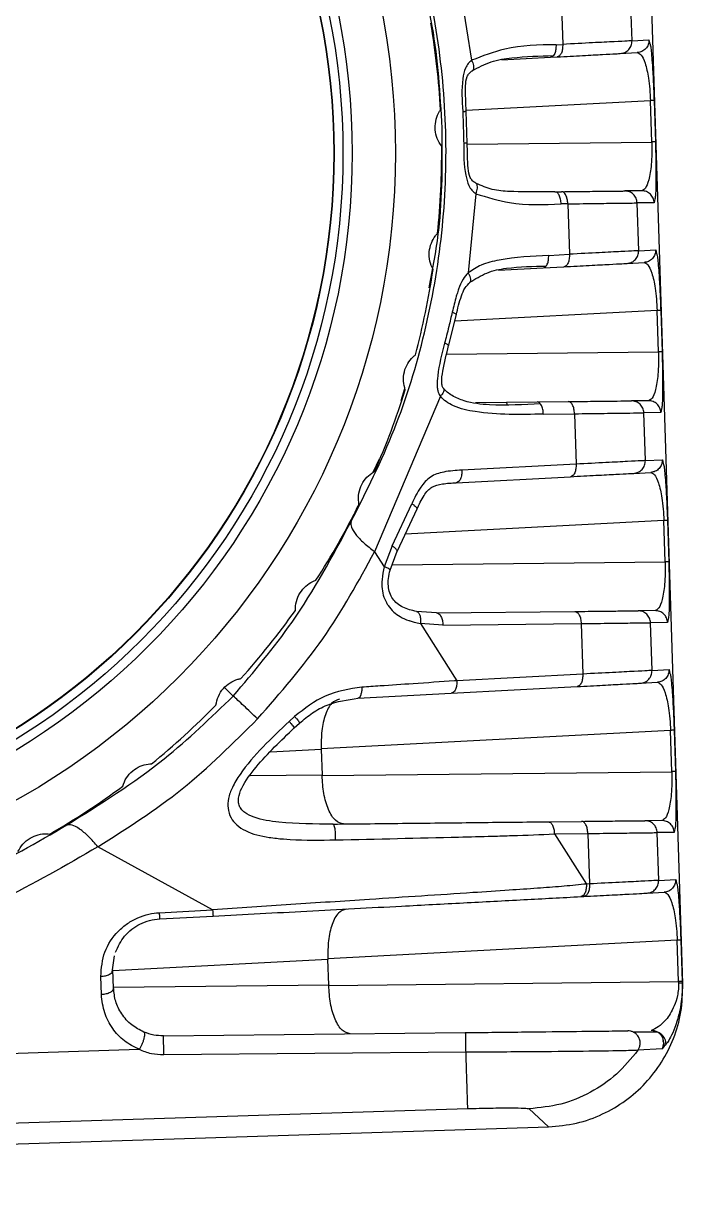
# Model space of a CAD drawing. Header units: millimetres. Extents: x 0 to 297, y 0 to 210.
# Drawn here: x 144.03 to 147.6, y 127.62 to 133.87 of the extents above; entities that cross this region are included whole.
import ezdxf

# ---------------------------------------------------------------- set-up
doc = ezdxf.new("R2010")
doc.units = ezdxf.units.MM

msp = doc.modelspace()

# ---------------------------------------------------------------- linework, layer by layer
at = {"color": 7, "linetype": 'Continuous', "lineweight": 25}
for p, q in [((147.5961, 128.6862), (147.2995, 137.9947)), ((146.387, 134.0922), (146.4556, 133.6691)), ((146.9389, 134.0273), (146.9476, 133.7553)), ((147.3217, 133.7744), (147.3135, 134.0321)), ((146.9116, 133.7534), (146.9476, 133.7553)), ((147.3217, 133.7744), (147.4134, 133.7792)), ((147.4134, 133.7792), (147.4184, 133.7589)), ((147.2586, 133.7057), (147.3504, 133.7105)), ((146.6192, 133.6719), (146.8818, 133.6857)), ((146.8818, 133.6857), (146.9178, 133.6876)), ((146.4605, 133.6145), (146.4586, 133.613)), ((147.4212, 133.4512), (146.4266, 133.3986)), ((147.4283, 133.2282), (147.4212, 133.4512)), ((147.4407, 133.4518), (147.4478, 133.2289)), ((146.4322, 133.222), (146.4267, 133.394)), ((146.4324, 133.2174), (147.4283, 133.2282)), ((146.48, 133.0041), (146.4778, 133.0055)), ((146.4785, 132.9493), (146.4371, 132.5226)), ((146.905, 132.9598), (146.7992, 132.9599)), ((146.905, 132.9598), (146.941, 132.9602)), ((147.3741, 132.9649), (147.2823, 132.9639)), ((146.975, 132.8946), (146.939, 132.8942)), ((146.975, 132.8946), (146.9837, 132.6225)), ((147.4414, 132.9004), (147.3496, 132.8994)), ((147.3578, 132.6416), (147.3496, 132.8994)), ((147.4451, 132.9209), (147.4414, 132.9004)), ((147.3578, 132.6416), (147.4495, 132.6464)), ((147.4495, 132.6464), (147.4545, 132.6262)), ((146.872, 132.6166), (146.9837, 132.6225)), ((147.2947, 132.5729), (147.3865, 132.5778)), ((146.6001, 132.5362), (146.8422, 132.549)), ((146.8422, 132.549), (146.9539, 132.5549)), ((147.4573, 132.3184), (146.3644, 132.2607)), ((147.4644, 132.0955), (147.4573, 132.3184)), ((147.4768, 132.319), (147.4839, 132.0961)), ((146.3311, 132.127), (146.3736, 132.2976)), ((146.3734, 132.2972), (146.3727, 132.2967)), ((146.3307, 132.1282), (146.3314, 132.1288)), ((146.3211, 132.083), (147.4644, 132.0955)), ((146.076, 131.8327), (146.0958, 131.8987)), ((146.287, 131.8559), (145.9323, 131.0171)), ((146.4767, 131.822), (146.8091, 131.8256)), ((146.6449, 131.8238), (146.6452, 131.8121)), ((146.8091, 131.8256), (146.9771, 131.8274)), ((147.4102, 131.8322), (147.3184, 131.8312)), ((146.8432, 131.76), (147.0111, 131.7618)), ((147.0111, 131.7618), (147.0198, 131.4898)), ((147.4775, 131.7676), (147.3857, 131.7666)), ((147.3939, 131.5088), (147.3857, 131.7666)), ((147.4812, 131.7882), (147.4775, 131.7676)), ((145.9247, 131.4457), (145.9576, 131.519)), ((147.3939, 131.5088), (147.4856, 131.5137)), ((147.4856, 131.5137), (147.4906, 131.4934)), ((147.0198, 131.4898), (146.403, 131.4572)), ((147.3308, 131.4401), (147.4226, 131.445)), ((146.3732, 131.3895), (146.99, 131.4221)), ((145.8046, 131.1783), (145.8423, 131.2621)), ((146.0262, 131.0489), (146.1333, 131.276)), ((146.1603, 131.2465), (146.0532, 131.0194)), ((145.8034, 131.176), (145.8043, 131.1774)), ((147.4934, 131.1857), (146.0968, 131.1118)), ((147.5005, 130.9627), (147.4934, 131.1857)), ((147.5129, 131.1863), (147.52, 130.9633)), ((145.9323, 131.0171), (145.9841, 130.9358)), ((146.0262, 131.0489), (145.9841, 130.9358)), ((146.0154, 130.9182), (146.0532, 131.0194)), ((146.026, 130.9466), (147.5005, 130.9627)), ((146.2668, 130.6865), (146.1578, 130.6946)), ((146.2668, 130.6865), (147.0132, 130.6947)), ((147.4463, 130.6994), (147.3545, 130.6984)), ((146.179, 130.6301), (146.3759, 130.3211)), ((146.3008, 130.6209), (146.179, 130.6301)), ((146.3008, 130.6209), (147.0472, 130.6291)), ((147.0472, 130.6291), (147.0559, 130.357)), ((147.5136, 130.6349), (147.4218, 130.6339)), ((147.43, 130.3761), (147.4218, 130.6339)), ((147.5173, 130.6554), (147.5136, 130.6349)), ((147.43, 130.3761), (147.5217, 130.3809)), ((147.5217, 130.3809), (147.5267, 130.3606)), ((147.0559, 130.357), (146.3759, 130.3211)), ((145.1693, 130.2383), (145.121, 130.2835)), ((145.842, 130.2268), (146.3461, 130.2534)), ((146.3461, 130.2534), (147.0261, 130.2894)), ((147.3669, 130.3074), (147.4586, 130.3122)), ((145.5002, 130.1281), (145.4715, 130.1011)), ((145.4987, 130.0664), (145.5269, 130.0927)), ((147.5295, 130.0529), (145.644, 129.9532)), ((147.5366, 129.83), (147.5295, 130.0529)), ((147.549, 130.0535), (147.5561, 129.8306)), ((145.6441, 129.9494), (145.3706, 129.935)), ((145.644, 129.9532), (145.6441, 129.9494)), ((145.6441, 129.9494), (145.6484, 129.8132)), ((145.2611, 129.809), (145.6484, 129.8132)), ((145.6484, 129.8132), (145.6485, 129.8094)), ((145.6485, 129.8094), (147.5366, 129.83)), ((147.4824, 129.5666), (147.3906, 129.5656)), ((144.1772, 129.4935), (144.2698, 129.5423)), ((144.2699, 129.5422), (144.272, 129.5437)), ((146.8688, 129.5599), (147.0493, 129.5619)), ((147.5497, 129.5021), (147.4579, 129.5011)), ((147.4661, 129.2433), (147.4579, 129.5011)), ((147.5534, 129.5227), (147.5497, 129.5021)), ((146.9028, 129.4943), (147.0833, 129.4963)), ((146.9028, 129.4943), (147.0755, 129.2234)), ((147.0833, 129.4963), (147.092, 129.2242)), ((145.0577, 129.0841), (144.4387, 129.4252)), ((147.092, 129.2242), (147.0755, 129.2234)), ((147.4661, 129.2433), (147.5578, 129.2482)), ((147.5578, 129.2482), (147.5628, 129.2279)), ((147.0457, 129.1557), (147.0622, 129.1566)), ((147.403, 129.1746), (147.4947, 129.1795)), ((144.7694, 129.0688), (145.0577, 129.0841)), ((144.7718, 129.0356), (145.0601, 129.0508)), ((147.5656, 128.9201), (145.6801, 128.8205)), ((147.5727, 128.6972), (147.5656, 128.9201)), ((147.5851, 128.9208), (147.5922, 128.6978)), ((144.515, 128.7483), (144.5279, 128.8369)), ((145.6802, 128.8167), (144.5195, 128.7553)), ((145.6801, 128.8205), (145.6802, 128.8167)), ((145.6845, 128.6804), (145.6802, 128.8167)), ((144.5149, 128.7484), (144.5194, 128.7608)), ((144.5173, 128.7552), (144.516, 128.7551)), ((144.5225, 128.6623), (144.5194, 128.7608)), ((144.4569, 128.6268), (144.4538, 128.7253)), ((145.6846, 128.6766), (147.5727, 128.6972)), ((147.5727, 128.6972), (147.5729, 128.6907)), ((147.5922, 128.6978), (147.5924, 128.6896)), ((147.5924, 128.6896), (147.5961, 128.6862)), ((144.5223, 128.6677), (145.6845, 128.6804)), ((145.6845, 128.6804), (145.6846, 128.6766)), ((144.7919, 128.4041), (146.4214, 128.4219)), ((147.4578, 128.425), (147.3306, 128.4236)), ((144.6619, 128.3298), (139.7402, 128.1729)), ((146.4237, 128.3157), (144.7938, 128.3012)), ((147.4853, 128.3351), (147.3536, 128.3263)), ((147.4961, 128.3489), (147.4853, 128.3351)), ((137.9926, 127.7425), (146.4334, 128.0115)), ((146.7667, 128.0109), (146.8708, 127.9132)), ((137.5624, 127.6165), (146.8708, 127.9132))]:
    msp.add_line(p, q, dxfattribs=at)
for radius in [4, 3.7667, 3.7167, 3.669, 3.6667]:
    msp.add_circle((142.0444, 133.1682), radius, dxfattribs=at)
for start, end in [(3.15273, 9.49772), (354.15273, 0.49772), (345.15273, 351.49772), (336.15273, 342.49772), (327.15273, 333.49772), (318.15273, 324.49772), (309.15273, 315.49772), (300.15273, 306.49772)]:
    msp.add_arc((142.0444, 133.1682), 4.25, start, end, dxfattribs=at)
for points, knots in [([(145.8043, 131.1775), (145.887, 131.3422), (146.0495, 131.6657), (146.2117, 132.1941), (146.3066, 132.7341), (146.3281, 133.285), (146.2767, 133.8361), (146.1504, 134.3771), (145.9538, 134.9072), (145.7665, 135.2286), (145.6703, 135.3937)], [0, 0, 0, 0, 0.128005, 0.251293, 0.374031, 0.49537, 0.6178, 0.741849, 0.867361, 1, 1, 1, 1]), ([(146.2966, 133.3038), (146.2863, 133.4881), (146.2701, 133.7779), (146.1984, 134.0586), (146.1723, 134.1608)], [0, 0, 0, 0, 0.63595, 1, 1, 1, 1]), ([(146.9116, 133.7534), (146.8183, 133.7517), (146.6621, 133.7489), (146.5148, 133.692), (146.4556, 133.6691)], [0, 0, 0, 0, 0.5977613, 1, 1, 1, 1]), ([(146.9116, 133.7534), (146.9115, 133.7448), (146.9113, 133.7275), (146.9057, 133.7067), (146.8997, 133.699), (146.8973, 133.6959)], [0, 0, 0, 0, 0.370557, 0.741113, 1, 1, 1, 1]), ([(147.3217, 133.7744), (147.3157, 133.7741), (147.3035, 133.7734), (147.2296, 133.7697), (147.1139, 133.7638), (147.0039, 133.7582), (146.9476, 133.7553)], [0, 0, 0, 0, 0.23073, 0.474314, 0.73074, 1, 1, 1, 1]), ([(147.4184, 133.7589), (147.4197, 133.7551), (147.4233, 133.7448), (147.4289, 133.682), (147.4338, 133.6088), (147.4365, 133.5566), (147.4389, 133.5038), (147.4401, 133.469), (147.4407, 133.4518)], [0, 0, 0, 0, 0.200631, 0.545532, 0.675652, 0.797702, 0.900015, 1, 1, 1, 1]), ([(146.4589, 133.6125), (146.4927, 133.6306), (146.5629, 133.6682), (146.7124, 133.6892), (146.8231, 133.6926), (146.8975, 133.6949)], [0, 0, 0, 0, 0.233643, 0.485184, 1, 1, 1, 1]), ([(146.8973, 133.6959), (146.8963, 133.6943), (146.8921, 133.6874), (146.8863, 133.6865), (146.8818, 133.6857)], [0, 0, 0, 0, 0.2315717, 1, 1, 1, 1]), ([(147.3504, 133.7105), (147.3573, 133.7082), (147.3712, 133.7037), (147.3891, 133.6664), (147.4022, 133.6191), (147.4111, 133.5725), (147.4181, 133.5166), (147.4202, 133.4723), (147.4212, 133.4512)], [0, 0, 0, 0, 0.258123, 0.513428, 0.647613, 0.762465, 0.887109, 1, 1, 1, 1]), ([(146.4556, 133.6691), (146.4491, 133.6634), (146.436, 133.6518), (146.4175, 133.6191), (146.3988, 133.5327), (146.4038, 133.4526), (146.4075, 133.3932)], [0, 0, 0, 0, 0.09551, 0.19582, 0.403144, 1, 1, 1, 1]), ([(146.4556, 133.6691), (146.4577, 133.6645), (146.4623, 133.6547), (146.4663, 133.6401), (146.4671, 133.6267), (146.465, 133.6176), (146.4615, 133.6152), (146.4605, 133.6145)], [0, 0, 0, 0, 0.193401, 0.410645, 0.647304, 0.895015, 1, 1, 1, 1]), ([(146.4268, 133.3922), (146.4245, 133.4386), (146.4213, 133.5028), (146.425, 133.5726), (146.442, 133.5999), (146.4538, 133.6085), (146.46, 133.6131)], [0, 0, 0, 0, 0.5853358, 0.8110428, 0.9005457, 1, 1, 1, 1]), ([(146.2942, 133.2052), (146.2853, 133.2187), (146.2682, 133.2446), (146.2602, 133.2805), (146.258, 133.3156), (146.2623, 133.3517), (146.2761, 133.384), (146.2862, 133.3993), (146.288, 133.402)], [0, 0, 0, 0, 0.2370103, 0.4560269, 0.5000208, 0.7262244, 0.9518014, 1, 1, 1, 1]), ([(146.4075, 133.3932), (146.408, 133.3828), (146.4093, 133.3542), (146.4103, 133.3206), (146.4113, 133.2881), (146.4123, 133.2595), (146.4127, 133.2359), (146.413, 133.2216)], [0, 0, 0, 0, 0.182433, 0.499984, 0.587301, 0.750015, 1, 1, 1, 1]), ([(146.2273, 132.4412), (146.2468, 132.5448), (146.3004, 132.8294), (146.2981, 133.1194), (146.2966, 133.3038)], [0, 0, 0, 0, 0.364259, 1, 1, 1, 1]), ([(146.413, 133.2216), (146.4132, 133.1632), (146.4134, 133.0847), (146.4359, 133.0002), (146.4561, 132.967), (146.4711, 132.9551), (146.4785, 132.9493)], [0, 0, 0, 0, 0.585503, 0.7869874, 0.8948462, 1, 1, 1, 1]), ([(146.4785, 133.0059), (146.4722, 133.0101), (146.4601, 133.018), (146.4419, 133.0443), (146.4338, 133.1135), (146.4329, 133.1776), (146.4322, 133.2237)], [0, 0, 0, 0, 0.098615, 0.188094, 0.414935, 1, 1, 1, 1]), ([(147.4283, 133.2282), (147.4286, 133.2071), (147.4294, 133.1627), (147.4259, 133.1065), (147.42, 133.0595), (147.41, 133.0114), (147.3945, 132.973), (147.3809, 132.9676), (147.3741, 132.9649)], [0, 0, 0, 0, 0.112877, 0.237515, 0.352357, 0.48657, 0.741893, 1, 1, 1, 1]), ([(147.4478, 133.2289), (147.4483, 133.2117), (147.4493, 133.1769), (147.4503, 133.1241), (147.4509, 133.0718), (147.4507, 132.9984), (147.4491, 132.9354), (147.4461, 132.9248), (147.4451, 132.9209)], [0, 0, 0, 0, 0.099851, 0.202182, 0.323964, 0.454131, 0.799606, 1, 1, 1, 1]), ([(146.4785, 132.9493), (146.4804, 132.9542), (146.4845, 132.9646), (146.4875, 132.9799), (146.4871, 132.9933), (146.4844, 133.0018), (146.4808, 133.0037), (146.48, 133.0041)], [0, 0, 0, 0, 0.201939, 0.426779, 0.668726, 0.918232, 1, 1, 1, 1]), ([(146.8475, 132.9594), (146.7858, 132.9591), (146.6943, 132.9586), (146.5695, 132.9665), (146.5092, 132.9923), (146.4803, 133.0047)], [0, 0, 0, 0, 0.518495, 0.76881, 1, 1, 1, 1]), ([(146.4785, 132.9493), (146.5391, 132.9302), (146.6897, 132.8828), (146.8457, 132.8899), (146.939, 132.8942)], [0, 0, 0, 0, 0.402075, 1, 1, 1, 1]), ([(146.975, 132.8946), (147.0314, 132.8953), (147.1415, 132.8967), (147.2573, 132.8982), (147.3313, 132.8991), (147.3436, 132.8993), (147.3496, 132.8994)], [0, 0, 0, 0, 0.269281, 0.525715, 0.769292, 1, 1, 1, 1]), ([(146.2477, 132.5399), (146.241, 132.5546), (146.2276, 132.5842), (146.2249, 132.6353), (146.2365, 132.683), (146.2547, 132.7155), (146.2683, 132.7308), (146.2723, 132.7353)], [0, 0, 0, 0, 0.237051, 0.475069, 0.694996, 0.910662, 1, 1, 1, 1]), ([(147.3578, 132.6416), (147.3518, 132.6413), (147.3396, 132.6407), (147.2657, 132.6369), (147.15, 132.631), (147.04, 132.6254), (146.9837, 132.6225)], [0, 0, 0, 0, 0.230734, 0.474318, 0.730744, 1, 1, 1, 1]), ([(146.872, 132.6166), (146.7825, 132.6118), (146.6599, 132.6051), (146.5121, 132.5714), (146.4601, 132.5376), (146.4371, 132.5226)], [0, 0, 0, 0, 0.6005867, 0.8234241, 1, 1, 1, 1]), ([(146.8581, 132.5599), (146.8604, 132.5628), (146.8662, 132.5703), (146.8716, 132.5908), (146.8719, 132.608), (146.872, 132.6166)], [0, 0, 0, 0, 0.244016, 0.622008, 1, 1, 1, 1]), ([(147.3865, 132.5778), (147.3934, 132.5755), (147.4073, 132.571), (147.4252, 132.5337), (147.4383, 132.4863), (147.4472, 132.4398), (147.4542, 132.3839), (147.4563, 132.3395), (147.4573, 132.3184)], [0, 0, 0, 0, 0.258102, 0.513375, 0.647572, 0.762437, 0.887094, 1, 1, 1, 1]), ([(147.4545, 132.6262), (147.4558, 132.6224), (147.4594, 132.612), (147.465, 132.5492), (147.4699, 132.4759), (147.4726, 132.4239), (147.475, 132.371), (147.4762, 132.3362), (147.4768, 132.319)], [0, 0, 0, 0, 0.200589, 0.545972, 0.675838, 0.797652, 0.899993, 1, 1, 1, 1]), ([(146.4371, 132.5226), (146.4274, 132.5114), (146.4055, 132.4858), (146.3904, 132.4486), (146.3796, 132.4174), (146.3671, 132.3765), (146.3582, 132.3393), (146.3513, 132.3106)], [0, 0, 0, 0, 0.200012, 0.453571, 0.513989, 0.625723, 1, 1, 1, 1]), ([(146.4465, 132.4711), (146.4469, 132.4713), (146.45, 132.4729), (146.4515, 132.4809), (146.4504, 132.4937), (146.4452, 132.5083), (146.4397, 132.518), (146.4371, 132.5226)], [0, 0, 0, 0, 0.041577, 0.305408, 0.559231, 0.79267, 1, 1, 1, 1]), ([(146.4449, 132.4692), (146.4754, 132.4887), (146.539, 132.5295), (146.6824, 132.5554), (146.7876, 132.5575), (146.8584, 132.5589)], [0, 0, 0, 0, 0.230354, 0.481537, 1, 1, 1, 1]), ([(146.8422, 132.549), (146.8466, 132.5497), (146.8526, 132.5508), (146.857, 132.558), (146.8581, 132.5599)], [0, 0, 0, 0, 0.738313, 1, 1, 1, 1]), ([(146.3726, 132.2943), (146.3809, 132.3295), (146.3929, 132.3798), (146.4167, 132.4406), (146.4377, 132.4615), (146.4475, 132.4713)], [0, 0, 0, 0, 0.5516571, 0.7896088, 1, 1, 1, 1]), ([(146.3513, 132.3106), (146.3451, 132.2845), (146.3352, 132.2422), (146.321, 132.1862), (146.3136, 132.1561), (146.3101, 132.1421)], [0, 0, 0, 0, 0.463446, 0.750673, 1, 1, 1, 1]), ([(146.3101, 132.1421), (146.2952, 132.0845), (146.2755, 132.0087), (146.2678, 131.921), (146.2722, 131.8923), (146.2748, 131.8816), (146.2779, 131.8705), (146.2827, 131.8627), (146.287, 131.8559)], [0, 0, 0, 0, 0.609348, 0.802265, 0.881418, 0.904261, 0.915984, 1, 1, 1, 1]), ([(146.3055, 131.8967), (146.3038, 131.8988), (146.3005, 131.9031), (146.2954, 131.9146), (146.2926, 131.9445), (146.3039, 132.019), (146.3203, 132.0842), (146.3318, 132.1298)], [0, 0, 0, 0, 0.03421, 0.067394, 0.155297, 0.410045, 1, 1, 1, 1]), ([(146.0976, 131.8901), (146.0933, 131.9057), (146.0847, 131.9369), (146.0901, 131.9879), (146.1089, 132.0332), (146.1321, 132.0624), (146.1479, 132.0754), (146.1525, 132.0792)], [0, 0, 0, 0, 0.237051, 0.475069, 0.694996, 0.910662, 1, 1, 1, 1]), ([(147.4644, 132.0955), (147.4647, 132.0744), (147.4655, 132.03), (147.462, 131.9737), (147.4561, 131.9267), (147.4461, 131.8786), (147.4306, 131.8403), (147.417, 131.8349), (147.4102, 131.8322)], [0, 0, 0, 0, 0.112894, 0.237548, 0.352394, 0.486599, 0.741897, 1, 1, 1, 1]), ([(147.4839, 132.0961), (147.4844, 132.0789), (147.4854, 132.0441), (147.4864, 131.9912), (147.487, 131.939), (147.4868, 131.8657), (147.4852, 131.8026), (147.4822, 131.792), (147.4812, 131.7882)], [0, 0, 0, 0, 0.0999231, 0.2023329, 0.3241138, 0.4542909, 0.7995789, 1, 1, 1, 1]), ([(146.3046, 131.897), (146.3058, 131.8951), (146.3082, 131.8911), (146.3047, 131.8803), (146.2975, 131.8681), (146.2903, 131.8597), (146.287, 131.8559)], [0, 0, 0, 0, 0.253211, 0.532027, 0.782584, 1, 1, 1, 1]), ([(146.8267, 131.8159), (146.7361, 131.8107), (146.6012, 131.803), (146.4387, 131.8193), (146.3618, 131.8518), (146.3243, 131.8766), (146.3101, 131.892), (146.3036, 131.8991)], [0, 0, 0, 0, 0.5226065, 0.777737, 0.8982369, 0.9530543, 1, 1, 1, 1]), ([(146.8432, 131.76), (146.7201, 131.757), (146.5572, 131.753), (146.381, 131.7911), (146.3182, 131.824), (146.2969, 131.8458), (146.287, 131.8559)], [0, 0, 0, 0, 0.643804, 0.85206, 0.931386, 1, 1, 1, 1]), ([(146.8265, 131.8147), (146.825, 131.8169), (146.8199, 131.8243), (146.8136, 131.8251), (146.8091, 131.8256)], [0, 0, 0, 0, 0.299263, 1, 1, 1, 1]), ([(146.8432, 131.76), (146.8425, 131.7686), (146.8412, 131.7857), (146.8347, 131.8054), (146.8287, 131.8122), (146.8265, 131.8147)], [0, 0, 0, 0, 0.388662, 0.777324, 1, 1, 1, 1]), ([(147.0111, 131.7618), (147.0675, 131.7625), (147.1776, 131.764), (147.2934, 131.7654), (147.3674, 131.7664), (147.3797, 131.7665), (147.3857, 131.7666)], [0, 0, 0, 0, 0.2692616, 0.525689, 0.7692718, 1, 1, 1, 1]), ([(147.3939, 131.5088), (147.3879, 131.5085), (147.3756, 131.5079), (147.3018, 131.5041), (147.1861, 131.4982), (147.0761, 131.4926), (147.0198, 131.4898)], [0, 0, 0, 0, 0.230734, 0.474318, 0.730744, 1, 1, 1, 1]), ([(145.8478, 131.2718), (145.846, 131.2878), (145.8424, 131.3201), (145.8556, 131.3695), (145.8813, 131.4113), (145.9088, 131.4366), (145.9264, 131.4469), (145.9315, 131.45)], [0, 0, 0, 0, 0.237051, 0.475069, 0.694996, 0.910662, 1, 1, 1, 1]), ([(146.403, 131.4572), (146.3704, 131.4554), (146.3128, 131.4523), (146.2321, 131.4266), (146.1735, 131.3615), (146.1477, 131.3067), (146.1333, 131.276)], [0, 0, 0, 0, 0.292215, 0.515961, 0.729581, 1, 1, 1, 1]), ([(147.4226, 131.445), (147.4295, 131.4427), (147.4434, 131.4382), (147.4613, 131.4009), (147.4744, 131.3535), (147.4833, 131.307), (147.4903, 131.2511), (147.4924, 131.2067), (147.4934, 131.1857)], [0, 0, 0, 0, 0.258102, 0.513375, 0.647572, 0.762437, 0.887094, 1, 1, 1, 1]), ([(147.4906, 131.4934), (147.4919, 131.4896), (147.4955, 131.4792), (147.5011, 131.4164), (147.506, 131.3432), (147.5087, 131.2911), (147.5111, 131.2383), (147.5123, 131.2035), (147.5129, 131.1863)], [0, 0, 0, 0, 0.200589, 0.545972, 0.675838, 0.797652, 0.899993, 1, 1, 1, 1]), ([(146.1603, 131.2465), (146.1723, 131.2719), (146.1897, 131.3084), (146.2183, 131.3483), (146.2487, 131.3732), (146.3003, 131.3851), (146.3478, 131.388), (146.3732, 131.3895)], [0, 0, 0, 0, 0.267555, 0.384494, 0.49144, 0.727684, 1, 1, 1, 1]), ([(145.1693, 130.2383), (145.2794, 130.3684), (145.5245, 130.6581), (145.7043, 130.992), (145.8034, 131.176)], [0, 0, 0, 0, 0.44906, 1, 1, 1, 1]), ([(145.8047, 131.1782), (145.804, 131.1692), (145.8027, 131.1509), (145.8278, 131.111), (145.8705, 131.0653), (145.9119, 131.033), (145.9323, 131.0171)], [0, 0, 0, 0, 0.245405, 0.499941, 0.754508, 1, 1, 1, 1]), ([(145.3006, 130.115), (145.4237, 130.2561), (145.6697, 130.5382), (145.8448, 130.8575), (145.9323, 131.0171)], [0, 0, 0, 0, 0.500161, 1, 1, 1, 1]), ([(147.5005, 130.9627), (147.5008, 130.9416), (147.5016, 130.8972), (147.4981, 130.841), (147.4922, 130.794), (147.4822, 130.7459), (147.4667, 130.7075), (147.4531, 130.7021), (147.4463, 130.6994)], [0, 0, 0, 0, 0.112894, 0.237548, 0.352394, 0.486599, 0.741897, 1, 1, 1, 1]), ([(147.52, 130.9633), (147.5205, 130.9461), (147.5215, 130.9113), (147.5225, 130.8585), (147.5231, 130.8063), (147.5229, 130.7329), (147.5213, 130.6698), (147.5183, 130.6593), (147.5173, 130.6554)], [0, 0, 0, 0, 0.099923, 0.202333, 0.324114, 0.454291, 0.799579, 1, 1, 1, 1]), ([(145.9841, 130.9358), (145.9792, 130.9133), (145.9706, 130.8743), (145.9707, 130.8182), (145.98, 130.7755), (145.993, 130.7462), (146.0104, 130.7188), (146.0337, 130.6906), (146.0726, 130.6642), (146.1008, 130.6511), (146.1168, 130.6457), (146.1168, 130.6457), (146.1168, 130.6457), (146.117, 130.6457), (146.1176, 130.6455), (146.12, 130.6447), (146.1296, 130.6416), (146.1497, 130.6361), (146.168, 130.6323), (146.179, 130.6301)], [0, 0, 0, 0, 0.155814, 0.270931, 0.374412, 0.449689, 0.490512, 0.603016, 0.707102, 0.835746, 0.835755, 0.835773, 0.835837, 0.836079, 0.837019, 0.840719, 0.85539, 0.913611, 1, 1, 1, 1]), ([(146.0154, 130.9182), (146.0152, 130.9192), (146.0149, 130.9212), (146.0087, 130.9254), (145.9986, 130.9304), (145.9889, 130.934), (145.9841, 130.9358)], [0, 0, 0, 0, 0.235455, 0.4862, 0.744219, 1, 1, 1, 1]), ([(146.1578, 130.6946), (146.1329, 130.7005), (146.0956, 130.7094), (146.0541, 130.7358), (146.0295, 130.7613), (146.0125, 130.7936), (146.0049, 130.8325), (146.0058, 130.875), (146.012, 130.9031), (146.0154, 130.9182)], [0, 0, 0, 0, 0.269195, 0.403409, 0.513135, 0.628042, 0.743236, 0.861463, 1, 1, 1, 1]), ([(145.5043, 130.7001), (145.505, 130.7163), (145.5065, 130.7487), (145.5273, 130.7955), (145.5592, 130.8327), (145.5903, 130.8534), (145.6093, 130.8608), (145.6149, 130.863)], [0, 0, 0, 0, 0.237051, 0.475069, 0.694996, 0.910662, 1, 1, 1, 1]), ([(146.1578, 130.6946), (146.1614, 130.6931), (146.1689, 130.69), (146.1768, 130.6751), (146.1808, 130.6541), (146.1796, 130.6379), (146.179, 130.6301)], [0, 0, 0, 0, 0.237996, 0.495225, 0.75509, 1, 1, 1, 1]), ([(147.0472, 130.6291), (147.1036, 130.6298), (147.2137, 130.6312), (147.3295, 130.6327), (147.4035, 130.6336), (147.4158, 130.6338), (147.4218, 130.6339)], [0, 0, 0, 0, 0.269261, 0.525688, 0.769271, 1, 1, 1, 1]), ([(147.43, 130.3761), (147.424, 130.3758), (147.4117, 130.3752), (147.3378, 130.3714), (147.2222, 130.3655), (147.1122, 130.3599), (147.0559, 130.357)], [0, 0, 0, 0, 0.230748, 0.474337, 0.730758, 1, 1, 1, 1]), ([(145.0756, 130.1893), (145.0788, 130.2051), (145.0854, 130.2369), (145.1133, 130.2798), (145.1506, 130.3116), (145.1845, 130.3272), (145.2045, 130.3316), (145.2103, 130.3329)], [0, 0, 0, 0, 0.237051, 0.475069, 0.694996, 0.910662, 1, 1, 1, 1]), ([(146.3759, 130.3211), (146.3715, 130.3208), (146.2946, 130.3154), (146.1574, 130.3055), (145.9891, 130.2943), (145.896, 130.2882), (145.8631, 130.2861)], [0, 0, 0, 0, 0.026687, 0.46971, 0.812305, 1, 1, 1, 1]), ([(147.5267, 130.3606), (147.528, 130.3568), (147.5316, 130.3465), (147.5372, 130.2836), (147.542, 130.2104), (147.5448, 130.1583), (147.5472, 130.1055), (147.5484, 130.0707), (147.549, 130.0535)], [0, 0, 0, 0, 0.200589, 0.545972, 0.675838, 0.797652, 0.899993, 1, 1, 1, 1]), ([(145.8631, 130.2861), (145.7954, 130.2758), (145.6642, 130.2559), (145.5537, 130.1698), (145.5002, 130.1281)], [0, 0, 0, 0, 0.515581, 1, 1, 1, 1]), ([(145.8631, 130.2861), (145.8628, 130.2784), (145.8623, 130.2624), (145.8575, 130.2429), (145.8504, 130.2296), (145.8448, 130.2277), (145.842, 130.2268)], [0, 0, 0, 0, 0.245907, 0.505772, 0.76246, 1, 1, 1, 1]), ([(147.4586, 130.3122), (147.4656, 130.31), (147.4795, 130.3054), (147.4974, 130.2682), (147.5105, 130.2208), (147.5193, 130.1743), (147.5264, 130.1183), (147.5285, 130.074), (147.5295, 130.0529)], [0, 0, 0, 0, 0.258102, 0.513375, 0.647572, 0.762437, 0.887094, 1, 1, 1, 1]), ([(144.272, 129.5437), (144.4516, 129.6558), (144.7741, 129.8572), (145.048, 130.1213), (145.1693, 130.2383)], [0, 0, 0, 0, 0.5569576, 1, 1, 1, 1]), ([(145.3006, 130.115), (145.2743, 130.1397), (145.2344, 130.1772), (145.1928, 130.2162), (145.1771, 130.2309), (145.1693, 130.2383)], [0, 0, 0, 0, 0.4887168, 0.743881, 1, 1, 1, 1]), ([(145.5269, 130.0927), (145.5494, 130.1116), (145.5955, 130.1503), (145.7011, 130.2059), (145.7859, 130.2185), (145.842, 130.2268)], [0, 0, 0, 0, 0.243073, 0.498665, 1, 1, 1, 1]), ([(145.7427, 130.2215), (145.7278, 130.2166), (145.6989, 130.2071), (145.67, 130.1529), (145.6544, 130.0977), (145.6437, 130.0372), (145.6439, 129.9864), (145.644, 129.9532)], [0, 0, 0, 0, 0.267098, 0.521756, 0.647806, 0.769364, 1, 1, 1, 1]), ([(144.4387, 129.4252), (144.5936, 129.5236), (144.9019, 129.7192), (145.1682, 129.9836), (145.3006, 130.115)], [0, 0, 0, 0, 0.502771, 1, 1, 1, 1]), ([(145.4715, 130.1011), (145.3752, 130.011), (145.2585, 129.9018), (145.164, 129.751), (145.1411, 129.6889), (145.1376, 129.6313), (145.1533, 129.5811), (145.1874, 129.5393), (145.2546, 129.4966), (145.3317, 129.4795), (145.4137, 129.4686), (145.5333, 129.4595), (145.6396, 129.4608), (145.7213, 129.4617)], [0, 0, 0, 0, 0.307945, 0.372906, 0.425333, 0.468217, 0.515714, 0.556283, 0.603008, 0.711278, 0.743946, 0.803086, 1, 1, 1, 1]), ([(145.7069, 129.5473), (145.6097, 129.5471), (145.4664, 129.5469), (145.3038, 129.5723), (145.2382, 129.6029), (145.2136, 129.6251), (145.2012, 129.6439), (145.1961, 129.6656), (145.1973, 129.6979), (145.2218, 129.7656), (145.3221, 129.898), (145.4273, 129.9982), (145.4987, 130.0664)], [0, 0, 0, 0, 0.269636, 0.397484, 0.45371, 0.475753, 0.502709, 0.529857, 0.551027, 0.605897, 0.732089, 1, 1, 1, 1]), ([(144.5722, 129.7518), (144.5779, 129.7669), (144.5894, 129.7972), (144.6236, 129.8353), (144.6655, 129.8609), (144.7014, 129.8709), (144.7218, 129.8722), (144.7278, 129.8725)], [0, 0, 0, 0, 0.237051, 0.475069, 0.694996, 0.910662, 1, 1, 1, 1]), ([(147.5366, 129.83), (147.5369, 129.8089), (147.5377, 129.7645), (147.5342, 129.7082), (147.5283, 129.6612), (147.5183, 129.6131), (147.5028, 129.5747), (147.4892, 129.5694), (147.4824, 129.5666)], [0, 0, 0, 0, 0.112894, 0.237548, 0.352394, 0.486599, 0.741897, 1, 1, 1, 1]), ([(147.5561, 129.8306), (147.5566, 129.8134), (147.5576, 129.7786), (147.5586, 129.7257), (147.5592, 129.6735), (147.559, 129.6001), (147.5574, 129.5371), (147.5544, 129.5265), (147.5534, 129.5227)], [0, 0, 0, 0, 0.099923, 0.202333, 0.324114, 0.454291, 0.799579, 1, 1, 1, 1]), ([(145.7641, 129.5479), (145.7493, 129.5517), (145.7198, 129.5593), (145.6875, 129.6112), (145.6682, 129.6658), (145.6538, 129.7256), (145.6506, 129.7762), (145.6485, 129.8094)], [0, 0, 0, 0, 0.262178, 0.521621, 0.647706, 0.769298, 1, 1, 1, 1]), ([(142.1805, 128.8972), (142.3623, 128.9099), (142.7315, 128.9358), (143.2687, 129.068), (143.7932, 129.2637), (144.109, 129.4484), (144.2711, 129.5431)], [0, 0, 0, 0, 0.2424731, 0.4924892, 0.7395439, 1, 1, 1, 1]), ([(144.4387, 129.4252), (144.4215, 129.4445), (144.3866, 129.4838), (144.3383, 129.5235), (144.2969, 129.546), (144.2787, 129.5435), (144.2697, 129.5423)], [0, 0, 0, 0, 0.245502, 0.500081, 0.754617, 1, 1, 1, 1]), ([(145.7069, 129.5473), (145.8411, 129.5487), (146.1088, 129.5516), (146.5006, 129.5559), (146.7466, 129.5586), (146.8688, 129.5599)], [0, 0, 0, 0, 0.336209, 0.670597, 1, 1, 1, 1]), ([(145.7213, 129.4617), (145.7214, 129.4663), (145.7218, 129.4759), (145.7215, 129.4912), (145.7204, 129.5068), (145.7185, 129.5212), (145.716, 129.5331), (145.713, 129.5415), (145.7099, 129.5464), (145.7079, 129.547), (145.7069, 129.5473)], [0, 0, 0, 0, 0.113872, 0.237249, 0.367789, 0.50207, 0.636031, 0.765672, 0.887716, 1, 1, 1, 1]), ([(147.0833, 129.4963), (147.1397, 129.497), (147.2498, 129.4984), (147.3656, 129.4999), (147.4396, 129.5009), (147.4519, 129.501), (147.4579, 129.5011)], [0, 0, 0, 0, 0.269263, 0.525691, 0.769273, 1, 1, 1, 1]), ([(144.0067, 129.3984), (144.0147, 129.4124), (144.0307, 129.4406), (144.0705, 129.4729), (144.1158, 129.4916), (144.1529, 129.4959), (144.1732, 129.4939), (144.1792, 129.4933)], [0, 0, 0, 0, 0.237051, 0.475069, 0.694996, 0.910662, 1, 1, 1, 1]), ([(145.7213, 129.4617), (145.9447, 129.4668), (146.2313, 129.4733), (146.5435, 129.4815), (146.7179, 129.4861), (146.8274, 129.491), (146.9028, 129.4943)], [0, 0, 0, 0, 0.5503164, 0.7056261, 0.797156, 1, 1, 1, 1]), ([(144.4387, 129.4252), (144.2644, 129.3237), (143.9237, 129.1251), (143.3599, 128.9152), (142.7807, 128.7728), (142.3829, 128.7449), (142.1858, 128.7311)], [0, 0, 0, 0, 0.258876, 0.506275, 0.755361, 1, 1, 1, 1]), ([(147.0755, 129.2234), (147.0754, 129.2234), (147.0751, 129.2233), (147.0739, 129.2232), (147.0694, 129.2228), (147.0261, 129.2184), (146.9395, 129.2099), (146.8046, 129.2002), (146.6453, 129.1894), (146.4372, 129.1755), (146.1856, 129.1588), (145.8585, 129.1375), (145.482, 129.1129), (145.1987, 129.0936), (145.0577, 129.0841)], [0, 0, 0, 0, 0.0000655, 0.0005883, 0.0020441, 0.0075219, 0.072328, 0.1396099, 0.2171467, 0.3160639, 0.4535922, 0.5914304, 0.7965775, 1, 1, 1, 1]), ([(147.4661, 129.2433), (147.4601, 129.243), (147.4478, 129.2424), (147.374, 129.2386), (147.2583, 129.2327), (147.1483, 129.2271), (147.092, 129.2242)], [0, 0, 0, 0, 0.23073, 0.474314, 0.73074, 1, 1, 1, 1]), ([(147.5628, 129.2279), (147.5641, 129.2241), (147.5677, 129.2137), (147.5733, 129.1509), (147.5781, 129.0778), (147.5809, 129.0256), (147.5833, 128.9728), (147.5845, 128.938), (147.5851, 128.9208)], [0, 0, 0, 0, 0.200631, 0.545532, 0.675652, 0.797702, 0.900015, 1, 1, 1, 1]), ([(145.0601, 129.0508), (145.2291, 129.0597), (145.5707, 129.0778), (146.0222, 129.1017), (146.4118, 129.1222), (146.7384, 129.1395), (146.9439, 129.1504), (147.0457, 129.1557)], [0, 0, 0, 0, 0.247615, 0.500679, 0.668377, 0.835854, 1, 1, 1, 1]), ([(147.4947, 129.1795), (147.5017, 129.1772), (147.5156, 129.1727), (147.5335, 129.1354), (147.5466, 129.088), (147.5554, 129.0415), (147.5625, 128.9856), (147.5646, 128.9412), (147.5656, 128.9201)], [0, 0, 0, 0, 0.258123, 0.513428, 0.647613, 0.762465, 0.887109, 1, 1, 1, 1]), ([(144.4538, 128.7253), (144.4573, 128.77), (144.4642, 128.8581), (144.5287, 128.9541), (144.5959, 129.0124), (144.6525, 129.0423), (144.7106, 129.0631), (144.7505, 129.067), (144.7694, 129.0688)], [0, 0, 0, 0, 0.2756856, 0.5443305, 0.6649737, 0.7843231, 0.8982926, 1, 1, 1, 1]), ([(145.7788, 129.0888), (145.7642, 129.084), (145.7353, 129.0746), (145.7063, 129.0207), (145.6905, 128.965), (145.6798, 128.9044), (145.68, 128.8537), (145.6801, 128.8205)], [0, 0, 0, 0, 0.262178, 0.521621, 0.647706, 0.769298, 1, 1, 1, 1]), ([(144.5336, 128.8557), (144.5473, 128.8857), (144.5681, 128.9311), (144.6192, 128.9796), (144.6647, 129.0087), (144.7159, 129.0292), (144.7534, 129.0335), (144.7718, 129.0356)], [0, 0, 0, 0, 0.338481, 0.512833, 0.672217, 0.839317, 1, 1, 1, 1]), ([(144.4538, 128.7253), (144.4625, 128.7261), (144.4801, 128.7277), (144.5011, 128.7362), (144.5133, 128.7438), (144.5148, 128.7483), (144.5149, 128.7484)], [0, 0, 0, 0, 0.32842, 0.656841, 0.985261, 1, 1, 1, 1]), ([(147.5729, 128.6907), (147.5728, 128.679), (147.5727, 128.6545), (147.5655, 128.6096), (147.5441, 128.5451), (147.4871, 128.4608), (147.4504, 128.4441), (147.4257, 128.4329)], [0, 0, 0, 0, 0.054496, 0.11403, 0.234262, 0.486395, 1, 1, 1, 1]), ([(147.5924, 128.6896), (147.5926, 128.6728), (147.5928, 128.6382), (147.5879, 128.5845), (147.5783, 128.5299), (147.5557, 128.4482), (147.5185, 128.3715), (147.503, 128.3559), (147.4961, 128.3489)], [0, 0, 0, 0, 0.076937, 0.157862, 0.264661, 0.384714, 0.723463, 1, 1, 1, 1]), ([(147.5729, 128.6907), (147.5757, 128.6906), (147.5813, 128.6906), (147.5872, 128.6904), (147.5913, 128.6901), (147.5921, 128.6898), (147.5924, 128.6896)], [0, 0, 0, 0, 0.247786, 0.499999, 0.752212, 1, 1, 1, 1]), ([(144.6619, 128.3298), (144.634, 128.3443), (144.5771, 128.3739), (144.5136, 128.4442), (144.4685, 128.5297), (144.4609, 128.5937), (144.4569, 128.6268)], [0, 0, 0, 0, 0.23215, 0.472672, 0.726284, 1, 1, 1, 1]), ([(144.6865, 128.4246), (144.6638, 128.4364), (144.6149, 128.462), (144.5642, 128.5214), (144.5304, 128.59), (144.5251, 128.6381), (144.5225, 128.6623)], [0, 0, 0, 0, 0.229104, 0.494595, 0.746584, 1, 1, 1, 1]), ([(145.8002, 128.4151), (145.7854, 128.4189), (145.7559, 128.4265), (145.7236, 128.4785), (145.7043, 128.5331), (145.6899, 128.5928), (145.6867, 128.6435), (145.6846, 128.6766)], [0, 0, 0, 0, 0.2621781, 0.5216208, 0.6477063, 0.7692984, 1, 1, 1, 1]), ([(146.8708, 127.9132), (146.9218, 127.9178), (147.0224, 127.927), (147.2079, 127.9937), (147.4075, 128.1364), (147.5372, 128.3446), (147.5919, 128.5341), (147.5947, 128.635), (147.5961, 128.6862)], [0, 0, 0, 0, 0.1304271, 0.2574141, 0.4999908, 0.7425709, 0.8695625, 1, 1, 1, 1]), ([(144.6865, 128.4246), (144.6874, 128.4239), (144.6894, 128.4224), (144.6905, 128.4157), (144.6898, 128.4054), (144.687, 128.3913), (144.6821, 128.375), (144.6758, 128.3583), (144.6689, 128.3428), (144.6642, 128.334), (144.6619, 128.3298)], [0, 0, 0, 0, 0.107723, 0.227287, 0.356668, 0.492201, 0.628988, 0.761859, 0.88647, 1, 1, 1, 1]), ([(144.7919, 128.4041), (144.7745, 128.4048), (144.7377, 128.4063), (144.7041, 128.4183), (144.6865, 128.4246)], [0, 0, 0, 0, 0.475191, 1, 1, 1, 1]), ([(146.4214, 128.4219), (146.532, 128.4231), (146.7532, 128.4255), (147.034, 128.4286), (147.2391, 128.4308), (147.2787, 128.4313), (147.2986, 128.4315)], [0, 0, 0, 0, 0.2499, 0.500072, 0.750183, 1, 1, 1, 1]), ([(147.3306, 128.4235), (147.3253, 128.426), (147.3151, 128.4307), (147.304, 128.4312), (147.2986, 128.4315)], [0, 0, 0, 0, 0.516226, 1, 1, 1, 1]), ([(147.3536, 128.3263), (147.3563, 128.3307), (147.362, 128.3401), (147.3662, 128.3573), (147.3658, 128.3763), (147.3595, 128.3956), (147.3476, 128.4116), (147.3371, 128.421), (147.3308, 128.4234), (147.3306, 128.4235)], [0, 0, 0, 0, 0.137544, 0.292418, 0.461845, 0.640241, 0.81991, 0.992835, 1, 1, 1, 1]), ([(147.4578, 128.4249), (147.4528, 128.4272), (147.4427, 128.432), (147.4315, 128.4326), (147.4257, 128.4329)], [0, 0, 0, 0, 0.48336, 1, 1, 1, 1]), ([(147.5029, 128.3606), (147.5036, 128.3626), (147.5064, 128.3713), (147.4972, 128.3968), (147.4707, 128.4232), (147.4473, 128.4292), (147.4359, 128.4322)], [0, 0, 0, 0, 0.092325, 0.402946, 0.707939, 1, 1, 1, 1]), ([(147.4853, 128.3351), (147.4874, 128.3397), (147.4917, 128.3493), (147.4938, 128.366), (147.4916, 128.384), (147.4838, 128.4023), (147.4718, 128.4155), (147.4625, 128.423), (147.4581, 128.4247), (147.4578, 128.4249)], [0, 0, 0, 0, 0.142946, 0.303065, 0.47782, 0.662049, 0.864536, 0.987929, 1, 1, 1, 1]), ([(147.493, 128.3501), (147.4947, 128.3535), (147.4976, 128.3594), (147.4915, 128.3725), (147.4889, 128.3781)], [0, 0, 0, 0, 0.578373, 1, 1, 1, 1]), ([(144.7938, 128.3012), (144.7712, 128.3023), (144.7251, 128.3046), (144.6832, 128.3212), (144.6619, 128.3298)], [0, 0, 0, 0, 0.489742, 1, 1, 1, 1]), ([(147.3536, 128.3263), (147.3305, 128.3253), (147.2865, 128.3235), (147.0688, 128.3205), (146.7775, 128.3178), (146.5436, 128.3164), (146.4237, 128.3157)], [0, 0, 0, 0, 0.261476, 0.500455, 0.743921, 1, 1, 1, 1]), ([(146.4334, 128.0115), (146.4761, 128.0127), (146.5614, 128.0151), (146.6701, 128.0159), (146.7477, 128.0147), (146.7604, 128.0121), (146.7667, 128.0109)], [0, 0, 0, 0, 0.250001, 0.5, 0.749999, 1, 1, 1, 1])]:
    msp.add_open_spline(points, degree=3, knots=knots, dxfattribs=at)
for points in [[(146.9476, 133.7553), (146.9475, 133.7466), (146.9473, 133.7292), (146.9408, 133.7071), (146.9306, 133.6913), (146.9221, 133.6889), (146.9178, 133.6876)], [(147.2586, 133.7057), (147.2672, 133.7071), (147.2843, 133.7099), (147.3053, 133.7261), (147.3196, 133.7484), (147.321, 133.7657), (147.3217, 133.7744)], [(147.4134, 133.7792), (147.4127, 133.7706), (147.4113, 133.7533), (147.397, 133.731), (147.376, 133.7148), (147.3589, 133.7119), (147.3504, 133.7105)], [(146.9178, 133.6876), (146.9656, 133.6902), (147.0611, 133.6952), (147.167, 133.7008), (147.24, 133.7047), (147.2524, 133.7053), (147.2586, 133.7057)], [(147.4407, 133.4518), (147.4403, 133.4518), (147.4396, 133.4518), (147.4355, 133.4516), (147.4296, 133.4514), (147.424, 133.4513), (147.4212, 133.4512)], [(146.4075, 133.3932), (146.4103, 133.3933), (146.4159, 133.3935), (146.4218, 133.3938), (146.4258, 133.3939), (146.4264, 133.3939), (146.4267, 133.394)], [(146.4322, 133.222), (146.4319, 133.222), (146.4312, 133.222), (146.4273, 133.2219), (146.4214, 133.2218), (146.4158, 133.2216), (146.413, 133.2216)], [(147.4478, 133.2289), (147.4474, 133.2288), (147.4467, 133.2288), (147.4426, 133.2287), (147.4367, 133.2285), (147.4311, 133.2283), (147.4283, 133.2282)], [(146.939, 132.8942), (146.9384, 132.9029), (146.9371, 132.9202), (146.9292, 132.9419), (146.918, 132.957), (146.9093, 132.9589), (146.905, 132.9598)], [(146.941, 132.9602), (146.9888, 132.9607), (147.0845, 132.9618), (147.1906, 132.9629), (147.2636, 132.9637), (147.2761, 132.9638), (147.2823, 132.9639)], [(146.975, 132.8946), (146.9744, 132.9032), (146.9731, 132.9206), (146.9652, 132.9423), (146.954, 132.9574), (146.9453, 132.9592), (146.941, 132.9602)], [(147.3496, 132.8994), (147.3483, 132.908), (147.3459, 132.9251), (147.3301, 132.9465), (147.3081, 132.9613), (147.2909, 132.963), (147.2823, 132.9639)], [(147.4414, 132.9004), (147.4402, 132.909), (147.4377, 132.9261), (147.422, 132.9475), (147.4, 132.9623), (147.3827, 132.964), (147.3741, 132.9649)], [(147.2947, 132.5729), (147.3033, 132.5743), (147.3204, 132.5772), (147.3414, 132.5933), (147.3557, 132.6157), (147.3571, 132.633), (147.3578, 132.6416)], [(147.4495, 132.6464), (147.4488, 132.6378), (147.4474, 132.6205), (147.4331, 132.5982), (147.4121, 132.582), (147.395, 132.5792), (147.3865, 132.5778)], [(146.9837, 132.6225), (146.9836, 132.6138), (146.9834, 132.5965), (146.9769, 132.5743), (146.9667, 132.5585), (146.9582, 132.5561), (146.9539, 132.5549)], [(146.9539, 132.5549), (147.0017, 132.5574), (147.0972, 132.5625), (147.2031, 132.5681), (147.2761, 132.5719), (147.2885, 132.5726), (147.2947, 132.5729)], [(147.4768, 132.319), (147.4764, 132.319), (147.4757, 132.319), (147.4716, 132.3189), (147.4657, 132.3187), (147.4601, 132.3185), (147.4573, 132.3184)], [(146.3513, 132.3106), (146.3545, 132.3093), (146.3609, 132.3067), (146.3677, 132.3031), (146.3723, 132.2998), (146.373, 132.2981), (146.3734, 132.2972)], [(146.3314, 132.1288), (146.331, 132.1296), (146.3303, 132.1313), (146.3259, 132.1346), (146.3193, 132.1382), (146.3132, 132.1408), (146.3101, 132.1421)], [(147.4839, 132.0961), (147.4835, 132.0961), (147.4828, 132.0961), (147.4787, 132.0959), (147.4728, 132.0957), (147.4672, 132.0956), (147.4644, 132.0955)], [(146.9771, 131.8274), (147.0249, 131.828), (147.1206, 131.829), (147.2267, 131.8302), (147.2997, 131.8309), (147.3121, 131.8311), (147.3184, 131.8312)], [(147.0111, 131.7618), (147.0105, 131.7705), (147.0092, 131.7878), (147.0012, 131.8095), (146.9901, 131.8246), (146.9814, 131.8265), (146.9771, 131.8274)], [(147.3857, 131.7666), (147.3844, 131.7752), (147.3819, 131.7924), (147.3662, 131.8137), (147.3442, 131.8285), (147.327, 131.8303), (147.3184, 131.8312)], [(147.4775, 131.7676), (147.4763, 131.7762), (147.4738, 131.7934), (147.4581, 131.8147), (147.4361, 131.8295), (147.4188, 131.8313), (147.4102, 131.8322)], [(147.3308, 131.4401), (147.3394, 131.4416), (147.3565, 131.4444), (147.3775, 131.4606), (147.3918, 131.4829), (147.3932, 131.5002), (147.3939, 131.5088)], [(147.4856, 131.5137), (147.4849, 131.505), (147.4835, 131.4877), (147.4692, 131.4654), (147.4482, 131.4493), (147.4311, 131.4464), (147.4226, 131.445)], [(146.403, 131.4572), (146.4029, 131.4485), (146.4028, 131.4311), (146.3962, 131.409), (146.3861, 131.3932), (146.3775, 131.3908), (146.3732, 131.3895)], [(147.0198, 131.4898), (147.0197, 131.4811), (147.0195, 131.4637), (147.013, 131.4416), (147.0028, 131.4258), (146.9943, 131.4233), (146.99, 131.4221)], [(146.99, 131.4221), (147.0378, 131.4247), (147.1333, 131.4297), (147.2392, 131.4353), (147.3122, 131.4392), (147.3246, 131.4398), (147.3308, 131.4401)], [(146.1333, 131.276), (146.1378, 131.273), (146.1467, 131.267), (146.1557, 131.2587), (146.1609, 131.2514), (146.1605, 131.2481), (146.1603, 131.2465)], [(147.5129, 131.1863), (147.5125, 131.1863), (147.5118, 131.1862), (147.5077, 131.1861), (147.5018, 131.1859), (147.4962, 131.1857), (147.4934, 131.1857)], [(146.0532, 131.0194), (146.0534, 131.021), (146.0538, 131.0243), (146.0486, 131.0315), (146.0395, 131.0399), (146.0306, 131.0459), (146.0262, 131.0489)], [(147.52, 130.9633), (147.5196, 130.9633), (147.5189, 130.9633), (147.5148, 130.9632), (147.5089, 130.963), (147.5033, 130.9628), (147.5005, 130.9627)], [(147.0132, 130.6947), (147.061, 130.6952), (147.1567, 130.6962), (147.2628, 130.6974), (147.3358, 130.6982), (147.3482, 130.6983), (147.3545, 130.6984)], [(147.0132, 130.6947), (147.0175, 130.6937), (147.0262, 130.6918), (147.0373, 130.6767), (147.0453, 130.6551), (147.0466, 130.6377), (147.0472, 130.6291)], [(147.4218, 130.6339), (147.4205, 130.6424), (147.418, 130.6596), (147.4023, 130.681), (147.3803, 130.6958), (147.3631, 130.6975), (147.3545, 130.6984)], [(147.5136, 130.6349), (147.5124, 130.6434), (147.5099, 130.6606), (147.4942, 130.682), (147.4722, 130.6968), (147.4549, 130.6985), (147.4463, 130.6994)], [(146.2668, 130.6865), (146.2711, 130.6856), (146.2798, 130.6837), (146.2909, 130.6686), (146.2989, 130.6469), (146.3002, 130.6296), (146.3008, 130.6209)], [(147.3669, 130.3074), (147.3755, 130.3088), (147.3926, 130.3117), (147.4136, 130.3278), (147.4279, 130.3501), (147.4293, 130.3674), (147.43, 130.3761)], [(147.5217, 130.3809), (147.521, 130.3723), (147.5196, 130.355), (147.5053, 130.3327), (147.4843, 130.3165), (147.4672, 130.3137), (147.4586, 130.3122)], [(146.3759, 130.3211), (146.3758, 130.3124), (146.3757, 130.295), (146.3691, 130.2729), (146.3589, 130.2571), (146.3504, 130.2547), (146.3461, 130.2534)], [(147.0559, 130.357), (147.0558, 130.3483), (147.0556, 130.331), (147.0491, 130.3088), (147.0389, 130.293), (147.0304, 130.2906), (147.0261, 130.2894)], [(147.0261, 130.2894), (147.0739, 130.2919), (147.1694, 130.2969), (147.2753, 130.3025), (147.3483, 130.3064), (147.3607, 130.3071), (147.3669, 130.3074)], [(145.5002, 130.1281), (145.5043, 130.1234), (145.5125, 130.1141), (145.5213, 130.103), (145.5268, 130.0951), (145.5269, 130.0935), (145.5269, 130.0927)], [(145.4987, 130.0664), (145.4986, 130.0671), (145.4984, 130.0685), (145.4927, 130.0763), (145.4838, 130.0872), (145.4756, 130.0965), (145.4715, 130.1011)], [(147.549, 130.0535), (147.5486, 130.0535), (147.5479, 130.0535), (147.5438, 130.0533), (147.5379, 130.0532), (147.5323, 130.053), (147.5295, 130.0529)], [(147.5561, 129.8306), (147.5557, 129.8306), (147.555, 129.8305), (147.5509, 129.8304), (147.545, 129.8302), (147.5394, 129.8301), (147.5366, 129.83)], [(147.0493, 129.5619), (147.0971, 129.5624), (147.1928, 129.5635), (147.2989, 129.5646), (147.3719, 129.5654), (147.3843, 129.5656), (147.3906, 129.5656)], [(147.4579, 129.5011), (147.4566, 129.5097), (147.4541, 129.5268), (147.4384, 129.5482), (147.4164, 129.563), (147.3992, 129.5648), (147.3906, 129.5656)], [(147.5497, 129.5021), (147.5485, 129.5107), (147.546, 129.5278), (147.5303, 129.5492), (147.5083, 129.564), (147.491, 129.5658), (147.4824, 129.5666)], [(146.8688, 129.5599), (146.8731, 129.559), (146.8818, 129.5571), (146.8929, 129.542), (146.9009, 129.5203), (146.9022, 129.503), (146.9028, 129.4943)], [(147.0833, 129.4963), (147.0827, 129.505), (147.0814, 129.5223), (147.0734, 129.544), (147.0623, 129.5591), (147.0536, 129.561), (147.0493, 129.5619)], [(147.0755, 129.2234), (147.0754, 129.2147), (147.0752, 129.1973), (147.0687, 129.1752), (147.0585, 129.1594), (147.05, 129.157), (147.0457, 129.1557)], [(147.092, 129.2242), (147.0919, 129.2156), (147.0917, 129.1982), (147.0852, 129.176), (147.075, 129.1603), (147.0665, 129.1578), (147.0622, 129.1566)], [(147.403, 129.1746), (147.4116, 129.1761), (147.4287, 129.1789), (147.4497, 129.1951), (147.464, 129.2174), (147.4654, 129.2347), (147.4661, 129.2433)], [(147.5578, 129.2482), (147.5571, 129.2395), (147.5557, 129.2222), (147.5414, 129.1999), (147.5204, 129.1838), (147.5033, 129.1809), (147.4947, 129.1795)], [(147.0622, 129.1566), (147.11, 129.1591), (147.2055, 129.1642), (147.3114, 129.1698), (147.3844, 129.1736), (147.3968, 129.1743), (147.403, 129.1746)], [(144.7694, 129.0688), (144.7697, 129.064), (144.7702, 129.0544), (144.771, 129.0439), (144.7715, 129.0369), (144.7717, 129.036), (144.7718, 129.0356)], [(145.0577, 129.0841), (145.058, 129.0793), (145.0585, 129.0696), (145.0593, 129.0591), (145.0598, 129.0521), (145.06, 129.0512), (145.0601, 129.0508)], [(147.5851, 128.9208), (147.5847, 128.9207), (147.584, 128.9207), (147.5799, 128.9206), (147.574, 128.9204), (147.5684, 128.9202), (147.5656, 128.9201)], [(147.5922, 128.6978), (147.5918, 128.6978), (147.5911, 128.6978), (147.587, 128.6977), (147.5811, 128.6975), (147.5755, 128.6973), (147.5727, 128.6972)], [(144.5225, 128.6623), (144.5216, 128.6579), (144.5199, 128.6491), (144.5049, 128.6376), (144.4831, 128.6292), (144.4656, 128.6276), (144.4569, 128.6268)], [(144.7938, 128.3012), (144.7938, 128.3064), (144.7938, 128.3169), (144.7936, 128.3349), (144.7934, 128.3529), (144.7931, 128.3697), (144.7928, 128.3843), (144.7925, 128.3955), (144.7922, 128.4028), (144.792, 128.4037), (144.7919, 128.4041)], [(146.4214, 128.4219), (146.4215, 128.4214), (146.4217, 128.4205), (146.4221, 128.4128), (146.4225, 128.401), (146.4228, 128.3857), (146.4232, 128.3681), (146.4234, 128.3496), (146.4236, 128.3313), (146.4237, 128.3208), (146.4237, 128.3156)], [(146.4237, 128.3157), (146.425, 128.2726), (146.4278, 128.1863), (146.4308, 128.0926), (146.4328, 128.0283), (146.4332, 128.0171), (146.4334, 128.0115)], [(147.3536, 128.3263), (147.3171, 128.2816), (147.2442, 128.1921), (147.0997, 128.0947), (146.9388, 128.028), (146.8241, 128.0166), (146.7667, 128.0109)]]:
    msp.add_open_spline(points, degree=3, dxfattribs=at)

doc.saveas('drawing.dxf')
